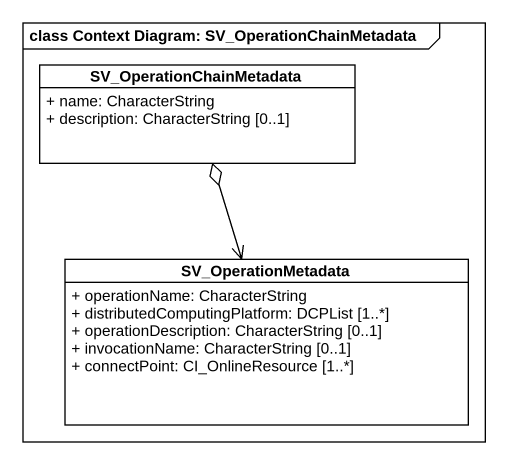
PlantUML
@startuml
mainframe class Context Diagram: SV_OperationChainMetadata
hide circle
hide empty members
skinparam classAttributeIconSize 0
class SV_OperationChainMetadata #FFFFFF {
  + name: CharacterString
  + description: CharacterString [0..1]
}
class SV_OperationMetadata #FFFFFF {
  + operationName: CharacterString
  + distributedComputingPlatform: DCPList [1..*]
  + operationDescription: CharacterString [0..1]
  + invocationName: CharacterString [0..1]
  + connectPoint: CI_OnlineResource [1..*]
}
SV_OperationChainMetadata o--> SV_OperationMetadata
@enduml
